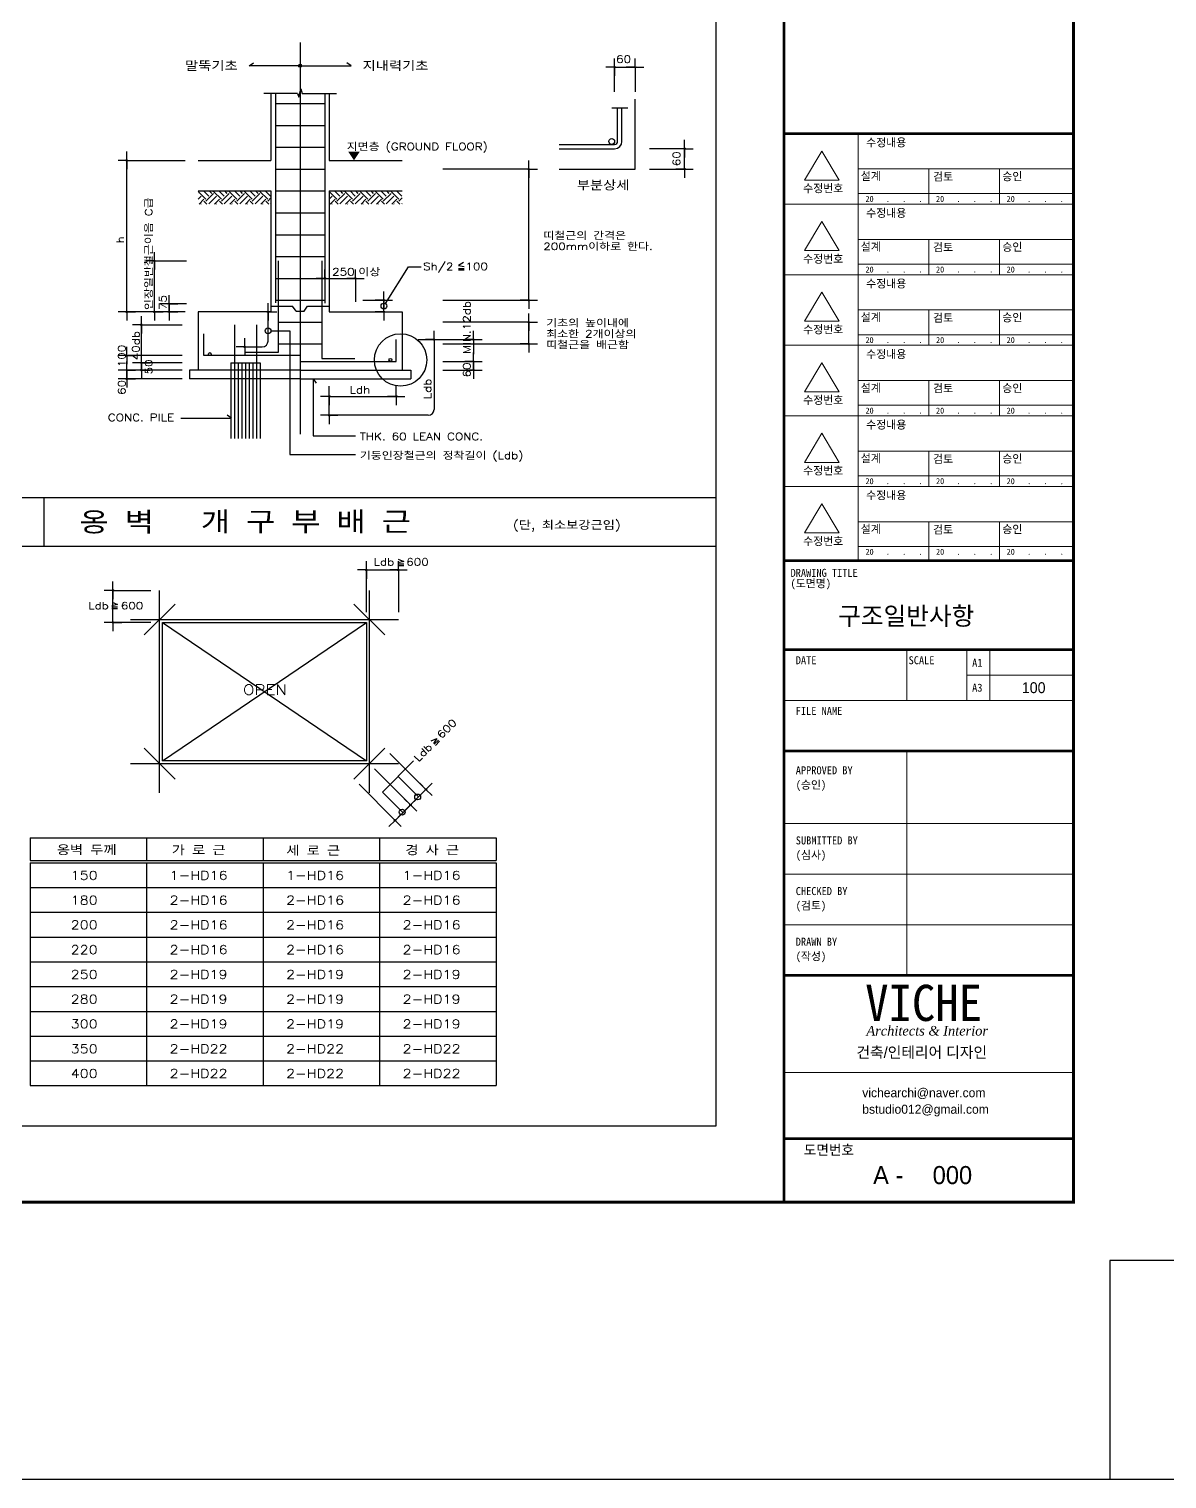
# Model space of a CAD drawing. Header units: millimetres. Extents: x 2237537 to 2823092, y 532110 to 734861.
# Drawn here: x 2693474 to 2724938, y 532110 to 572188 of the extents above; entities that cross this region are included whole.
import ezdxf
from ezdxf.enums import TextEntityAlignment as Align
from ezdxf.lldxf.tags import DXFTag

# ---------------------------------------------------------------- set-up
doc = ezdxf.new("R2010")
doc.units = ezdxf.units.MM
doc.header["$LTSCALE"] = 300
doc.header["$MEASUREMENT"] = 0
doc.layers.get('0').update_dxf_attribs({"lineweight": 0})
for name, color, linetype in [('1', 1, 'DASHED'), ('2', 2, 'Continuous'), ('3', 3, 'Continuous'), ('4', 4, 'Continuous'), ('5', 3, 'Continuous'), ('6TEX', 6, 'Continuous'), ('A-SHT', 9, 'Continuous'), ('BOX-T1', 3, 'Continuous'), ('BOX-T2', 4, 'Continuous'), ('CEN', 1, 'CEN'), ('COL', 2, 'Continuous'), ('COR', 4, 'Continuous'), ('FORM', 4, 'Continuous'), ('hid', 7, 'DASHED2'), ('P', 7, 'Continuous'), ('TEX', 3, 'Continuous'), ('WAL', 3, 'Continuous'), ('도면층4', 3, 'Continuous')]:
    doc.layers.add(name, color=color, linetype=linetype)
doc.layers.add('text', color=7, linetype='Continuous', lineweight=30)
doc.styles.add('box3', font='Expo M.ttf')
doc.styles.add('box4', font='GulimChe.ttf')
doc.styles.add('doul2', font='TIMESI.TTF')
doc.styles.add('HS', font='romans__.ttf', dxfattribs={"width": 1.1, "bigfont": 'ghs'})
doc.styles.add('STYLE1', font='DotumChe.ttf')
doc.styles.add('주열', font='Dotum.ttf')
doc.styles.add('타이틀', font='H2HDRM.TTF')
tags = doc.linetypes.add('CEN', pattern=[62, 60, -1, 0, -1]).pattern_tags.tags
tags[10:11] = [DXFTag(74, 4), DXFTag(75, 0), DXFTag(340, '0'), DXFTag(46, 1.0), DXFTag(50, 0.0), DXFTag(44, 0.0), DXFTag(45, 0.0)]
tags[8:9] = [DXFTag(74, 4), DXFTag(75, 0), DXFTag(340, '0'), DXFTag(46, 1.0), DXFTag(50, 0.0), DXFTag(44, 0.0), DXFTag(45, 0.0)]
tags[6:7] = [DXFTag(74, 4), DXFTag(75, 0), DXFTag(340, '0'), DXFTag(46, 1.0), DXFTag(50, 0.0), DXFTag(44, 0.0), DXFTag(45, 0.0)]
tags[4:5] = [DXFTag(74, 4), DXFTag(75, 0), DXFTag(340, '0'), DXFTag(46, 1.0), DXFTag(50, 0.0), DXFTag(44, 0.0), DXFTag(45, 0.0)]
tags = doc.linetypes.add('DASHED', pattern=[3, 2, -1]).pattern_tags.tags
tags[6:7] = [DXFTag(74, 4), DXFTag(75, 0), DXFTag(340, '0'), DXFTag(46, 1.0), DXFTag(50, 0.0), DXFTag(44, 0.0), DXFTag(45, 0.0)]
tags[4:5] = [DXFTag(74, 4), DXFTag(75, 0), DXFTag(340, '0'), DXFTag(46, 1.0), DXFTag(50, 0.0), DXFTag(44, 0.0), DXFTag(45, 0.0)]
tags = doc.linetypes.add('DASHED2', pattern=[0.375, 0.25, -0.125]).pattern_tags.tags
tags[6:7] = [DXFTag(74, 4), DXFTag(75, 0), DXFTag(340, '0'), DXFTag(46, 1.0), DXFTag(50, 0.0), DXFTag(44, 0.0), DXFTag(45, 0.0)]
tags[4:5] = [DXFTag(74, 4), DXFTag(75, 0), DXFTag(340, '0'), DXFTag(46, 1.0), DXFTag(50, 0.0), DXFTag(44, 0.0), DXFTag(45, 0.0)]
tags = doc.linetypes.add('HIDDEN', pattern=[2, 1, -1]).pattern_tags.tags
tags[6:7] = [DXFTag(74, 4), DXFTag(75, 0), DXFTag(340, '0'), DXFTag(46, 1.0), DXFTag(50, 0.0), DXFTag(44, 0.0), DXFTag(45, 0.0)]
tags[4:5] = [DXFTag(74, 4), DXFTag(75, 0), DXFTag(340, '0'), DXFTag(46, 1.0), DXFTag(50, 0.0), DXFTag(44, 0.0), DXFTag(45, 0.0)]

# ---------------------------------------------------------------- blocks, each defined once
blk = doc.blocks.new('P')
at = {"layer": '2'}
for q in [(-600, 0), (0, 600), (600, 0), (0, -600)]:
    blk.add_line((0, 0), q, dxfattribs=at)
at = {"layer": '4'}
for radius in [50, 25]:
    blk.add_circle((0, 0), radius, dxfattribs=at)
blk = doc.blocks.new('*X94')
at = {"color": 0}
for p, q in [((111500, 46535), (111502, 46536)), ((111500, 46137), (111701, 46338)), ((112032, 46139), (111502, 46669)), ((111561, 45800), (111900, 46139)), ((111708, 45800), (111701, 45807)), ((112231, 46338), (111869, 46700)), ((112106, 45800), (111900, 46006)), ((112032, 46006), (112563, 46536)), ((112231, 45807), (112761, 46338)), ((112430, 46536), (112266, 46700)), ((112430, 46669), (112461, 46700)), ((113093, 46139), (112563, 46669)), ((112622, 45800), (112960, 46139)), ((112769, 45800), (112761, 45807)), ((113292, 46338), (112929, 46700)), ((113166, 45800), (112960, 46006)), ((113093, 46006), (113623, 46536)), ((113292, 45807), (113822, 46338)), ((113491, 46536), (113327, 46700)), ((113491, 46669), (113522, 46700)), ((114154, 46139), (113623, 46669)), ((113682, 45800), (114021, 46139)), ((113829, 45800), (113822, 45807)), ((114352, 46338), (113990, 46700)), ((114227, 45800), (114021, 46006)), ((114154, 46006), (114684, 46536)), ((114352, 45807), (114883, 46338)), ((114551, 46536), (114388, 46700)), ((114551, 46669), (114582, 46700)), ((115214, 46139), (114684, 46669)), ((114743, 45800), (115082, 46139)), ((114890, 45800), (114883, 45807)), ((115413, 46338), (115051, 46700)), ((115288, 45800), (115082, 46006)), ((115214, 46006), (115745, 46536)), ((115413, 45807), (115943, 46338)), ((115612, 46536), (115448, 46700)), ((115612, 46669), (115643, 46700)), ((116275, 46139), (115745, 46669)), ((115804, 45800), (116142, 46139)), ((115951, 45800), (115943, 45807)), ((116474, 46338), (116111, 46700)), ((116348, 45800), (116142, 46006)), ((116275, 46006), (116500, 46231)), ((116474, 45807), (116500, 45834))]:
    blk.add_line(p, q, dxfattribs=at)
blk = doc.blocks.new('FORM')
for p, q in [((156736, 34982), (156736, 34282)), ((157563, 34982), (157563, 34282)), ((157883, 34982), (157883, 34282)), ((157563, 34632), (159038, 34632)), ((155038, 34282), (159038, 34282)), ((156736, 33582), (156736, 30482)), ((155038, 32582), (159038, 32582)), ((155038, 31882), (159038, 31882)), ((155038, 31182), (159038, 31182))]:
    blk.add_line(p, q)
for points in [[(156063, 42115), (156063, 41140)], [(155561, 41874), (155320, 41473), (155801, 41473), (155561, 41874)], [(156063, 41627), (159038, 41627)], [(157039, 41627), (157039, 41140)], [(158014, 41627), (158014, 41140)], [(156063, 41286), (159038, 41286)], [(155038, 41140), (159038, 41140)], [(155038, 41140), (159038, 41140)], [(156063, 41140), (156063, 40164)], [(155561, 40899), (155320, 40497), (155801, 40497), (155561, 40899)], [(156063, 40652), (159038, 40652)], [(157039, 40652), (157039, 40164)], [(158014, 40652), (158014, 40164)], [(156063, 40311), (159038, 40311)], [(155038, 40164), (159038, 40164)], [(155038, 40164), (159038, 40164)], [(156063, 40164), (156063, 39189)], [(155561, 39924), (155320, 39522), (155801, 39522), (155561, 39924)], [(156063, 39677), (159038, 39677)], [(157039, 39677), (157039, 39189)], [(158014, 39677), (158014, 39189)], [(156063, 39335), (159038, 39335)], [(155038, 39189), (159038, 39189)], [(155038, 39189), (159038, 39189)], [(156063, 39189), (156063, 38214)], [(155561, 38948), (155320, 38547), (155801, 38547), (155561, 38948)], [(156063, 38702), (159038, 38702)], [(157039, 38702), (157039, 38214)], [(158014, 38702), (158014, 38214)], [(156063, 38360), (159038, 38360)], [(155038, 38214), (159038, 38214)], [(155038, 38214), (159038, 38214)], [(156063, 38214), (156063, 37239)], [(155561, 37973), (155320, 37571), (155801, 37571), (155561, 37973)], [(156063, 37726), (159038, 37726)], [(157039, 37726), (157039, 37239)], [(158014, 37726), (158014, 37239)], [(156063, 37385), (159038, 37385)], [(155038, 37239), (159038, 37239)], [(155038, 37239), (159038, 37239)], [(156063, 37239), (156063, 36213)], [(155561, 36998), (155320, 36596), (155801, 36596), (155561, 36998)], [(156063, 36751), (159038, 36751)], [(157039, 36751), (157039, 36213)], [(158014, 36751), (158014, 36213)], [(156063, 36410), (159038, 36410)], [(155038, 29140), (159038, 29140)]]:
    blk.add_lwpolyline(points)
at = {"layer": 'A-SHT'}
blk.add_lwpolyline([(157038, 42115), (159038, 42115)], dxfattribs=at)
at = {"layer": 'FORM', "flags": 128}
blk.add_lwpolyline([(162564, 26543), (159542, 26543), (159542, 23521), (162564, 23521), (162564, 58478), (159542, 58478), (159542, 55456), (162564, 55456), (162564, 58478), (115719, 58478), (115719, 55456), (118742, 55456), (118742, 58478), (115719, 58478), (115719, 23521), (118742, 23521), (118742, 26543), (115719, 26543), (115719, 23521), (162564, 23521)], dxfattribs=at)
at = {"layer": 'FORM', "const_width": 37.8}
blk.add_lwpolyline([(120245, 27347), (120245, 54452), (159038, 54452), (159038, 27347)], close=True, dxfattribs=at)
at = {"layer": 'FORM'}
for points, const_width in [([(155038, 42115), (159038, 42115)], 37.5), ([(155038, 36213), (159038, 36213)], 37.5), ([(155038, 34982), (159038, 34982)], 37.5), ([(155038, 33582), (159038, 33582)], 37.1), ([(155038, 30482), (159038, 30482)], 37.1), ([(155038, 28225), (159038, 28225)], 37.5)]:
    blk.add_lwpolyline(points, dxfattribs=dict(at, const_width=const_width))
at = {"layer": 'BOX-T2', "style": 'box4'}
for s, height, p in [('수정내용', 110.6, (156172, 41937)), ('설계', 110.6, (156098, 41472)), ('검토', 110.6, (157097, 41464)), ('승인', 110.6, (158054, 41468)), ('수정번호', 110.6, (155301, 41303)), ('20   .   .   .', 82.9, (156163, 41171)), ('수정내용', 110.6, (156172, 40962)), ('20   .   .   .', 82.9, (157138, 41171)), ('20   .   .   .', 82.9, (158114, 41171)), ('설계', 110.6, (156098, 40496)), ('검토', 110.6, (157097, 40488)), ('승인', 110.6, (158054, 40493)), ('수정번호', 110.6, (155301, 40328)), ('20   .   .   .', 82.9, (156163, 40195)), ('수정내용', 110.6, (156172, 39986)), ('20   .   .   .', 82.9, (157138, 40195)), ('20   .   .   .', 82.9, (158114, 40195)), ('수정번호', 110.6, (155301, 39353)), ('설계', 110.6, (156098, 39521)), ('검토', 110.6, (157097, 39513)), ('승인', 110.6, (158054, 39518)), ('20   .   .   .', 82.9, (156163, 39220)), ('20   .   .   .', 82.9, (157138, 39220)), ('20   .   .   .', 82.9, (158114, 39220)), ('수정내용', 110.6, (156172, 39011)), ('수정번호', 110.6, (155301, 38377)), ('설계', 110.6, (156098, 38546)), ('검토', 110.6, (157097, 38538)), ('승인', 110.6, (158054, 38542)), ('20   .   .   .', 82.9, (156163, 38245)), ('20   .   .   .', 82.9, (157138, 38245)), ('20   .   .   .', 82.9, (158114, 38245)), ('수정내용', 110.6, (156172, 38036)), ('설계', 110.6, (156098, 37571)), ('검토', 110.6, (157097, 37563)), ('승인', 110.6, (158054, 37567)), ('수정번호', 110.6, (155301, 37402)), ('20   .   .   .', 82.9, (156163, 37270)), ('20   .   .   .', 82.9, (157138, 37270)), ('20   .   .   .', 82.9, (158114, 37270)), ('수정내용', 110.6, (156172, 37061)), ('설계', 110.6, (156098, 36595)), ('검토', 110.6, (157097, 36587)), ('승인', 110.6, (158054, 36592)), ('수정번호', 110.6, (155301, 36427)), ('20   .   .   .', 82.9, (156163, 36294)), ('20   .   .   .', 82.9, (157138, 36294)), ('20   .   .   .', 82.9, (158114, 36294)), ('DRAWING TITLE', 110.59, (155127, 35989)), ('(도면명)', 110.6, (155127, 35843)), ('DATE', 110.6, (155199, 34781)), ('SCALE', 110.6, (156759, 34781)), ('A1', 110.6, (157637, 34746)), ('A3', 110.6, (157637, 34402)), ('FILE NAME', 110.6, (155199, 34081)), ('APPROVED BY', 110.59, (155199, 33260)), ('(승인)', 110.6, (155199, 33060)), ('SUBMITTED BY', 110.59, (155199, 32291)), ('(심사)', 110.6, (155199, 32091)), ('CHECKED BY', 110.6, (155199, 31591)), ('(검토)', 110.6, (155199, 31391)), ('DRAWN BY', 110.6, (155199, 30891)), ('(작성)', 110.6, (155199, 30691)), ('도면번호', 138.3, (155310, 28000))]:
    blk.add_text(s, height=height, dxfattribs=at).set_placement(p)

msp = doc.modelspace()

# ---------------------------------------------------------------- linework, layer by layer
at = {"layer": '1', "color": 7}
for p, q in [((2692434.3, 559236.1, -1000), (2712465.4, 559236.1, -1000)), ((2693883.4, 559236.1, -1000), (2693883.4, 557893.9, -1000)), ((2692434.3, 557893.9, -1000), (2712465.4, 557893.9, -1000))]:
    msp.add_line(p, q, dxfattribs=at)
at = {"layer": '2'}
for p, q in [((2699560.2, 571174, -1000), (2699681, 571254.5, -1000)), ((2700969.5, 571174, -1000), (2699560.2, 571174, -1000)), ((2700969.5, 571174, -1000), (2702378.7, 571174, -1000)), ((2702378.7, 571174, -1000), (2702257.9, 571254.5, -1000)), ((2709666.5, 571133.7, -1000), (2710230.2, 571133.7, -1000)), ((2709666.5, 570449.2, -1000), (2709666.5, 571133.7, -1000)), ((2710230.2, 571133.7, -1000), (2710230.2, 570449.2, -1000)), ((2700895.5, 570409, -1000), (2699962.9, 570409, -1000)), ((2700164.2, 570409, -1000), (2700164.2, 568556.8, -1000)), ((2700895.5, 570409, -1000), (2700934.8, 570301.6, -1000)), ((2700934.8, 570301.6, -1000), (2700987.7, 570536.8, -1000)), ((2700987.7, 570536.8, -1000), (2701028.2, 570409, -1000)), ((2701028.2, 570409, -1000), (2701976.1, 570409, -1000)), ((2701774.8, 570409, -1000), (2701774.8, 568556.8, -1000)), ((2709586, 570006.3, -1000), (2710028.9, 570006.3, -1000)), ((2710230.2, 568315.2, -1000), (2710230.2, 570247.9, -1000)), ((2711599.2, 568878.9, -1000), (2710632.9, 568878.9, -1000)), ((2711599.2, 568315.2, -1000), (2711599.2, 568878.9, -1000)), ((2696178.1, 568556.8, -1000), (2697788.6, 568556.8, -1000)), ((2696178.1, 564369.4, -1000), (2696178.1, 568556.8, -1000)), ((2698151, 568556.8, -1000), (2700164.2, 568556.8, -1000)), ((2701774.8, 568556.8, -1000), (2703788, 568556.8, -1000)), ((2707290.9, 568315.2, -1000), (2704915.4, 568315.2, -1000)), ((2707290.9, 564691.5, -1000), (2707290.9, 568315.2, -1000)), ((2708136.5, 568315.2, -1000), (2710230.2, 568315.2, -1000)), ((2710632.9, 568315.2, -1000), (2711599.2, 568315.2, -1000)), ((2698151, 567711.3, -1000), (2700164.2, 567711.3, -1000)), ((2700164.2, 567711.3, -1000), (2700164.2, 564369.4, -1000)), ((2701774.8, 567711.3, -1000), (2703788, 567711.3, -1000)), ((2701774.8, 567711.3, -1000), (2701774.8, 564369.4, -1000)), ((2696943.1, 565778.6, -1000), (2697828.9, 565778.6, -1000)), ((2696943.1, 564369.4, -1000), (2696943.1, 565778.6, -1000)), ((2703329.2, 564598.7, -1000), (2703963.8, 565614.7, -1000)), ((2703963.8, 565614.7, -1000), (2704319.4, 565614.7, -1000)), ((2701654, 565295.4, -1000), (2702499.5, 565295.4, -1000)), ((2702499.5, 565295.4, -1000), (2702499.5, 564651.2, -1000)), ((2697788.6, 564369.4, -1000), (2696178.1, 564369.4, -1000)), ((2697345.7, 564369.4, -1000), (2697345.7, 564590.4, -1000)), ((2697828.9, 564590.4, -1000), (2697345.7, 564590.4, -1000)), ((2698151, 564369.4, -1000), (2698151, 562758.8, -1000)), ((2700164.2, 564369.4, -1000), (2698151, 564369.4, -1000)), ((2700083.7, 563564.1, -1000), (2700083.7, 564369.4, -1000)), ((2701774.8, 564369.4, -1000), (2703788, 564369.4, -1000)), ((2702700, 564691.5, -1000), (2703286.6, 564691.5, -1000)), ((2703286.6, 564369.4, -1000), (2703286.6, 564691.5, -1000)), ((2703788, 564369.4, -1000), (2703788, 562758.8, -1000)), ((2704915.4, 564691.5, -1000), (2707290.9, 564691.5, -1000)), ((2696580.7, 564011.5, -1000), (2697708.1, 564011.5, -1000)), ((2696580.7, 562960.1, -1000), (2696580.7, 564011.5, -1000)), ((2707290.9, 564087.5, -1000), (2704915.4, 564087.5, -1000)), ((2707290.9, 563483.6, -1000), (2707290.9, 564087.5, -1000)), ((2700164.2, 563845.9, -1000), (2700687.6, 563845.9, -1000)), ((2700687.6, 563845.9, -1000), (2700687.6, 560423.5, -1000)), ((2704230.9, 563604.3, -1000), (2705760.9, 563604.3, -1000)), ((2704673.8, 563604.3, -1000), (2704673.8, 561671.7, -1000)), ((2705760.9, 563604.3, -1000), (2705760.9, 563201.7, -1000)), ((2697708.1, 563161.4, -1000), (2696218.3, 563161.4, -1000)), ((2699479.7, 563403, -1000), (2699922.6, 563403, -1000)), ((2704915.4, 563483.6, -1000), (2707290.9, 563483.6, -1000)), ((2697708.1, 562758.8, -1000), (2696218.3, 562758.8, -1000)), ((2697708.1, 562960.1, -1000), (2696530.8, 562960.1, -1000)), ((2697909.4, 562758.8, -1000), (2697909.4, 562517.2, -1000)), ((2700969.5, 562758.8, -1000), (2697909.4, 562758.8, -1000)), ((2699056.9, 562959.6, -1000), (2699862.2, 562959.6, -1000)), ((2699056.9, 562959.6, -1000), (2699056.9, 560866.4, -1000)), ((2699157.6, 562959.6, -1000), (2699157.6, 560866.4, -1000)), ((2699258.3, 562959.6, -1000), (2699258.3, 560866.4, -1000)), ((2699358.9, 562959.6, -1000), (2699358.9, 560866.4, -1000)), ((2699459.6, 562959.6, -1000), (2699459.6, 560866.4, -1000)), ((2699560.2, 562959.6, -1000), (2699560.2, 560866.4, -1000)), ((2699660.9, 562959.6, -1000), (2699660.9, 560866.4, -1000)), ((2699761.6, 562959.6, -1000), (2699761.6, 560866.4, -1000)), ((2699862.2, 562959.6, -1000), (2699862.2, 560866.4, -1000)), ((2700969.5, 562758.8, -1000), (2704029.6, 562758.8, -1000)), ((2704029.6, 562758.8, -1000), (2704029.6, 562517.2, -1000)), ((2704915.4, 563000.4, -1000), (2705720.6, 563000.4, -1000)), ((2704915.4, 562758.8, -1000), (2705720.6, 562758.8, -1000)), ((2697708.1, 562517.2, -1000), (2696178.1, 562517.2, -1000)), ((2700969.5, 562517.2, -1000), (2697909.4, 562517.2, -1000)), ((2700969.5, 562517.2, -1000), (2704029.6, 562517.2, -1000)), ((2701331.9, 562517.2, -1000), (2701412.4, 562396.4, -1000)), ((2701331.9, 562517.2, -1000), (2701331.9, 560946.9, -1000)), ((2701774.8, 561510.6, -1000), (2701774.8, 562315.9, -1000)), ((2703626.9, 562034, -1000), (2703626.9, 562315.9, -1000)), ((2701774.8, 562034, -1000), (2703626.9, 562034, -1000)), ((2699077.1, 561430.1, -1000), (2698956.3, 561510.6, -1000)), ((2704512.7, 561510.6, -1000), (2701774.8, 561510.6, -1000)), ((2697667.8, 561430.1, -1000), (2699077.1, 561430.1, -1000)), ((2701331.9, 560946.9, -1000), (2702499.5, 560946.9, -1000)), ((2700687.6, 560423.5, -1000), (2702499.5, 560423.5, -1000)), ((2702802, 556068.5, -1000), (2702802, 557236.1, -1000)), ((2702802, 557236.1, -1000), (2703687.8, 557236.1, -1000)), ((2703687.8, 557236.1, -1000), (2703687.8, 556068.5, -1000)), ((2695796, 555786.6, -1000), (2695796, 556672.4, -1000)), ((2695796, 556672.4, -1000), (2696842.9, 556672.4, -1000)), ((2696842.9, 555786.6, -1000), (2695796, 555786.6, -1000)), ((2697165, 551961.5, -1000), (2697165, 555786.6, -1000)), ((2697165, 555786.6, -1000), (2702802, 555786.6, -1000)), ((2702802, 555786.6, -1000), (2702802, 551961.5, -1000)), ((2702802, 551961.5, -1000), (2697165, 551961.5, -1000)), ((2704106.1, 551956.9, -1000), (2703244.2, 551094.9, -1000)), ((2703451.9, 552165.7, -1000), (2704448.4, 551169.2, -1000)), ((2703024.9, 551738.7, -1000), (2704021.4, 550742.2, -1000)), ((2703676.6, 551527.3, -1000), (2704240.5, 550963.4, -1000)), ((2702597.8, 551311.6, -1000), (2703594.3, 550315.1, -1000)), ((2703244.2, 551094.9, -1000), (2703808.8, 550530.3, -1000)), ((2704448.4, 551169.2, -1000), (2703594.3, 550315.1, -1000))]:
    msp.add_line(p, q, dxfattribs=at)
at = {"layer": '2', "linetype": 'HIDDEN'}
for p, q in [((2699157.6, 564011.5, -1000), (2699157.6, 562959.6, -1000)), ((2699761.6, 564011.5, -1000), (2699761.6, 562959.6, -1000))]:
    msp.add_line(p, q, dxfattribs=at)
at = {"layer": '2', "elevation": -1000}
msp.add_lwpolyline([(2702459.3, 568556.8, 0, 322.1, 0), (2702459.3, 568798.4, 322.1, 322.1, 0)], format="xyseb", dxfattribs=at)
at = {"layer": '2'}
for centre, radius in [((2700969.5, 571174, -1000), 40.3), ((2703286.6, 564530.4, -1000), 80.5), ((2700083.7, 563845.9, -1000), 80.5), ((2704219.8, 550961.6, -1000), 80.5), ((2703790.1, 550542.3, -1000), 80.5)]:
    msp.add_circle(centre, radius, dxfattribs=at)
at = {"layer": '2', "linetype": 'HIDDEN'}
msp.add_circle((2703747.7, 563040.6, -1000), 724.8, dxfattribs=at)
at = {"layer": '2'}
for centre in [(2699922.6, 563564.1, -1000), (2704512.7, 561671.7, -1000)]:
    msp.add_arc(centre, 161.1, 270, 0, dxfattribs=at)
at = {"layer": '3', "color": 1}
for p, q in [((2697165, 551961.5, -1000), (2702802, 555786.6, -1000)), ((2697165, 555786.6, -1000), (2702802, 551961.5, -1000))]:
    msp.add_line(p, q, dxfattribs=at)
at = {"layer": '4'}
for p, q in [((2700285, 570409, -1000), (2700285, 564617.7, -1000)), ((2701654, 570409, -1000), (2701654, 564612.1, -1000)), ((2700285, 570127.1, -1000), (2701654, 570127.1, -1000)), ((2709747.1, 569080.3, -1000), (2709747.1, 570006.3, -1000)), ((2709867.8, 569080.3, -1000), (2709867.8, 570006.3, -1000)), ((2700285, 569523.2, -1000), (2701654, 569523.2, -1000)), ((2700285, 568919.2, -1000), (2701654, 568919.2, -1000)), ((2708136.5, 568999.7, -1000), (2709666.5, 568999.7, -1000)), ((2708136.5, 568878.9, -1000), (2709666.5, 568878.9, -1000)), ((2700285, 568315.2, -1000), (2701654, 568315.2, -1000)), ((2700285, 567711.3, -1000), (2701654, 567711.3, -1000)), ((2700285, 567107.3, -1000), (2701654, 567107.3, -1000)), ((2700285, 566503.4, -1000), (2701654, 566503.4, -1000)), ((2700285, 565899.4, -1000), (2701654, 565899.4, -1000)), ((2700365.5, 565778.6, -1000), (2700365.5, 563242, -1000)), ((2701573.4, 565778.6, -1000), (2701573.4, 563080.9, -1000)), ((2700285, 565295.4, -1000), (2701654, 565295.4, -1000)), ((2700285, 564691.5, -1000), (2701654, 564691.5, -1000)), ((2700857.1, 564388.1, -1000), (2700761.6, 564530.4, -1000)), ((2700857.1, 564388.1, -1000), (2701081.9, 564388.1, -1000)), ((2701081.9, 564388.1, -1000), (2701177.4, 564530.4, -1000)), ((2700365.5, 564087.5, -1000), (2701573.4, 564087.5, -1000)), ((2698312.1, 563161.4, -1000), (2698312.1, 563765.4, -1000)), ((2703626.9, 563000.4, -1000), (2703626.9, 563604.3, -1000)), ((2700969.5, 563161.4, -1000), (2698312.1, 563161.4, -1000)), ((2700365.5, 563242, -1000), (2699459.6, 563242, -1000)), ((2700365.5, 563483.6, -1000), (2701573.4, 563483.6, -1000)), ((2700969.5, 563000.4, -1000), (2703626.9, 563000.4, -1000)), ((2701573.4, 563080.9, -1000), (2702479.4, 563080.9, -1000)), ((2696657.4, 555440.1, -1000), (2697511.6, 556294.2, -1000)), ((2697084.5, 551075.7, -1000), (2697084.5, 556672.4, -1000)), ((2703309.6, 555440.1, -1000), (2702455.5, 556294.2, -1000)), ((2702882.5, 556672.4, -1000), (2702882.5, 551075.7, -1000)), ((2696279.2, 555867.2, -1000), (2703687.8, 555867.2, -1000)), ((2696657.4, 552308.1, -1000), (2697511.6, 551454, -1000)), ((2703309.6, 552308.1, -1000), (2702455.5, 551454, -1000)), ((2703687.8, 551881, -1000), (2696279.2, 551881, -1000))]:
    msp.add_line(p, q, dxfattribs=at)
for radius in [80.5, 201.3]:
    msp.add_arc((2709666.5, 569080.3, -1000), radius, 270, 0, dxfattribs=at)
at = {"layer": '6TEX', "color": 7}
for p, q in [((2712465.4, 589685.9, -1000), (2712465.4, 550434.9, -1000)), ((2712465.4, 550434.9, -1000), (2712465.4, 541857.8, -1000)), ((2712465.4, 541857.8, -1000), (2646873.3, 541857.8, -1000))]:
    msp.add_line(p, q, dxfattribs=at)
at = {"layer": 'CEN'}
msp.add_line((2700969.5, 571818.2, -1000), (2700969.5, 560987.2, -1000), dxfattribs=at)
at = {"layer": 'COR'}
for p, q in [((2693505.1, 549827.5, -1000), (2693505.1, 549207.5, -1000)), ((2693505.1, 549827.5, -1000), (2706389.6, 549827.5, -1000)), ((2696726.2, 549827.5, -1000), (2696726.2, 549207.5, -1000)), ((2699947.3, 549827.5, -1000), (2699947.3, 549207.5, -1000)), ((2703168.5, 549827.5, -1000), (2703168.5, 549207.5, -1000)), ((2706389.6, 549827.5, -1000), (2706389.6, 549207.5, -1000)), ((2693505.1, 549207.5, -1000), (2706389.6, 549207.5, -1000)), ((2693505.1, 549143.1, -1000), (2693505.1, 542982.7, -1000)), ((2693505.1, 549143.1, -1000), (2706389.6, 549143.1, -1000)), ((2696726.2, 549143.1, -1000), (2696726.2, 542982.7, -1000)), ((2699947.3, 549143.1, -1000), (2699947.3, 542982.7, -1000)), ((2703168.5, 549143.1, -1000), (2703168.5, 542982.7, -1000)), ((2706389.6, 549143.1, -1000), (2706389.6, 542982.7, -1000)), ((2693505.1, 548458.6, -1000), (2706389.6, 548458.6, -1000)), ((2693505.1, 547774.1, -1000), (2706389.6, 547774.1, -1000)), ((2693505.1, 547089.6, -1000), (2706389.6, 547089.6, -1000)), ((2693505.1, 546405.1, -1000), (2706389.6, 546405.1, -1000)), ((2693505.1, 545720.6, -1000), (2706389.6, 545720.6, -1000)), ((2693505.1, 545036.1, -1000), (2706389.6, 545036.1, -1000)), ((2693505.1, 544351.6, -1000), (2706389.6, 544351.6, -1000)), ((2693505.1, 543667.1, -1000), (2706389.6, 543667.1, -1000)), ((2693505.1, 542982.7, -1000), (2706389.6, 542982.7, -1000))]:
    msp.add_line(p, q, dxfattribs=at)
at = {"layer": 'FORM', "const_width": 75}
msp.add_lwpolyline([(2714351.5, 539761.7), (2714351.5, 593972.1)], dxfattribs=at)
at = {"layer": 'hid'}
for p, q in [((2700164.2, 564530.4, -1000), (2700761.6, 564530.4, -1000)), ((2701177.4, 564530.4, -1000), (2701774.8, 564530.4, -1000))]:
    msp.add_line(p, q, dxfattribs=at)
at = {"layer": 'text'}
for p, q in [((2705489.4, 565734.5, -1000), (2705352.8, 565652.5, -1000)), ((2705352.8, 565652.5, -1000), (2705503.1, 565625.2, -1000)), ((2705352.8, 565570.5, -1000), (2705509.9, 565570.5, -1000)), ((2705352.8, 565529.6, -1000), (2705509.9, 565529.6, -1000)), ((2703684.9, 557535.2, -1000), (2703837.5, 557467.8, -1000)), ((2703675.9, 557404.9, -1000), (2703837.5, 557404.9, -1000)), ((2703675.9, 557360, -1000), (2703837.5, 557360, -1000)), ((2703837.5, 557467.8, -1000), (2703680.4, 557436.4, -1000)), ((2695772.6, 556345.9, -1000), (2695925.2, 556278.5, -1000)), ((2695763.6, 556215.6, -1000), (2695925.2, 556215.6, -1000)), ((2695763.6, 556170.7, -1000), (2695925.2, 556170.7, -1000)), ((2695925.2, 556278.5, -1000), (2695768.1, 556247.1, -1000)), ((2704593.5, 552515.1, -1000), (2704749.1, 552575.4, -1000)), ((2704749.1, 552575.4, -1000), (2704660.2, 552442.1, -1000)), ((2704679.3, 552416.7, -1000), (2704793.6, 552531, -1000)), ((2704711, 552384.9, -1000), (2704825.3, 552499.2, -1000))]:
    msp.add_line(p, q, dxfattribs=at)
at = {"layer": 'WAL'}
for centre, radius in [((2709586, 569080.3, -1000), 80.5), ((2698473.1, 563201.7, -1000), 40.3), ((2703465.9, 563040.6, -1000), 40.3)]:
    msp.add_circle(centre, radius, dxfattribs=at)

# ---------------------------------------------------------------- block references
at = {"xscale": 2, "yscale": 2, "zscale": 2}
msp.add_blockref('FORM', (2404275.7, 485067.7), dxfattribs=at)
at = {"layer": '2', "xscale": 0.4026408749632537, "yscale": 0.4026408749632537, "zscale": 0.4026408749999746}
for name, p in [('P', (2709666.5, 571133.7, -1000)), ('P', (2710230.2, 571133.7, -1000)), ('P', (2711599.2, 568878.9, -1000)), ('P', (2711599.2, 568315.2, -1000)), ('*X94', (2653256.5, 548908, -1000)), ('*X94', (2656880.3, 548908, -1000)), ('P', (2697345.7, 564590.4, -1000)), ('P', (2703286.6, 564691.5, -1000)), ('P', (2697345.7, 564369.4, -1000)), ('P', (2703286.6, 564369.4, -1000))]:
    msp.add_blockref(name, p, dxfattribs=at)
at = {"layer": '2', "xscale": 0.4026408748565051, "yscale": 0.4026408749632537, "zscale": 0.4026408749999746, "rotation": 45.00000001171386}
msp.add_blockref('P', (2704448.4, 551169.2, -1000), dxfattribs=at)
at = {"layer": '5', "xscale": 0.4026408749632537, "yscale": 0.4026408749632537, "zscale": 0.4026408749999746}
msp.add_blockref('P', (2696580.7, 562960.1, -1000), dxfattribs=at)
at = {"layer": 'P', "yscale": 0.4026408749632537, "zscale": 0.4026408749999746}
for p, xscale in [((2696178.1, 568556.8, -1000), 0.4026408749632537), ((2707290.9, 568315.2, -1000), 0.4026408749632537), ((2696943.1, 565778.6, -1000), 0.4026408749632537), ((2701654, 565295.4, -1000), 0.4026408749632537), ((2702499.5, 565295.4, -1000), 0.4026408749632537), ((2707290.9, 564691.5, -1000), 0.4026408749632537), ((2696178.1, 564369.4, -1000), 0.4026408749632537), ((2696943.1, 564369.4, -1000), 0.4026408749632537), ((2700083.7, 564369.4, -1000), 0.4026408749632537), ((2707290.9, 564087.5, -1000), 0.4026408749632537), ((2696580.7, 564011.5, -1000), -0.4026408749632537), ((2699439.4, 563403, -1000), 0.4026408749632537), ((2704673.8, 563604.3, -1000), 0.4026408749632537), ((2705760.9, 563604.3, -1000), 0.4026408749632537), ((2707290.9, 563483.6, -1000), 0.4026408749632537), ((2696178.1, 563161.4, -1000), 0.4026408749632537), ((2705760.9, 563000.4, -1000), 0.4026408749632537), ((2696178.1, 562758.8, -1000), -0.4026408749632537), ((2696178.1, 562517.2, -1000), 0.4026408749632537), ((2696580.7, 562758.8, -1000), -0.4026408749632537), ((2705760.9, 562758.8, -1000), 0.4026408749632537), ((2701774.8, 562034, -1000), 0.4026408749632537), ((2703626.9, 562034, -1000), 0.4026408749632537), ((2701774.8, 561510.6, -1000), 0.4026408749632537), ((2702802, 557236.1, -1000), 0.4026408749632537), ((2703687.8, 557236.1, -1000), 0.4026408749632537), ((2695796, 556672.4, -1000), 0.4026408749632537), ((2695796, 555786.6, -1000), 0.4026408749632537)]:
    msp.add_blockref('P', p, dxfattribs=dict(at, xscale=xscale))
at = {"layer": 'P', "xscale": 0.4026408748565051, "yscale": 0.4026408749632537, "zscale": 0.4026408749999746, "rotation": 45.00000001171386}
for p in [(2704021.4, 550742.2, -1000), (2703594.3, 550315.1, -1000)]:
    msp.add_blockref('P', p, dxfattribs=at)

# ---------------------------------------------------------------- texts
at = {"color": 6, "style": 'STYLE1'}
msp.add_text('VICHE', height=1000, dxfattribs=at).set_placement((2716592.8, 544769.8))
at = {"layer": '1', "color": 2, "style": 'HS', "width": 1.2}
for s, p in [('옹 벽', (2694867.6, 558296.6, -1000)), ('개 구 부 배 근', (2698223.8, 558307.2, -1000))]:
    msp.add_text(s, height=536.85, dxfattribs=at).set_placement(p)
at = {"layer": 'BOX-T1', "style": 'box3'}
msp.add_text('건축/인테리어 디자인', height=300, dxfattribs=at).set_placement((2716351.8, 543754.1))
for s, p in [('vichearchi@naver.com', (2716512.4, 542586.5)), ('bstudio012@gmail.com', (2716512.4, 542130.5))]:
    msp.add_text(s, height=250, dxfattribs=at).set_placement(p, align=Align.BOTTOM_LEFT)
at = {"layer": 'COL', "style": '타이틀'}
msp.add_text('구조일반사항', height=500, dxfattribs=at).set_placement((2715846, 555714.9))
at = {"layer": 'TEX', "style": '주열'}
for s, height, p in [('100', 300, (2720924.4, 553832.2)), ('A - ', 500, (2716812, 540260)), ('000', 500, (2718459, 540260))]:
    msp.add_text(s, height=height, dxfattribs=at).set_placement(p)
at = {"layer": 'text', "style": 'HS', "width": 1.2}
for s, height, p in [('말뚝기초', 241.58, (2697788.6, 571053.2, -1000)), (' 지내력기초', 241.58, (2702499.5, 571053.2, -1000)), ('60', 201.32, (2709706.8, 571254.5, -1000)), ('지면층 (GROUND FLOOR)', 201.32, (2702257.9, 568838.7, -1000)), ('부분상세', 241.58, (2708619.7, 567751.5, -1000)), ('띠철근의 간격은', 201.32, (2707693.6, 566382.6, -1000)), ('200mm이하로 한다.', 201.32, (2707693.6, 566080.6, -1000)), ('250', 201.32, (2701855.3, 565376, -1000)), ('이상', 201.32, (2702580, 565376, -1000)), ('Sh/2  100', 201.32, (2704369.5, 565526.2, -1000)), ('기초의 높이내에', 201.32, (2707774.1, 563966.7, -1000)), ('최소한 2개이상의', 201.32, (2707774.1, 563664.7, -1000)), ('띠철근을 배근함', 201.32, (2707774.1, 563362.8, -1000)), ('Ldh', 201.32, (2702338.5, 562114.6, -1000)), ('CONC. PILE', 201.32, (2695654.6, 561349.6, -1000)), ('THK. 60 LEAN CONC.', 201.32, (2702620.3, 560826.1, -1000)), ('기둥인장철근의 정착길이 (Ldb)', 201.32, (2702620.3, 560302.7, -1000)), ('(단, 최소보강근임)', 223.689, (2706854.8, 558370.3, -1000)), ('Ldb  600', 201.32, (2703003.3, 557356.9, -1000)), ('Ldb  600', 201.32, (2695111.5, 556149, -1000)), ('OPEN', 281.85, (2699390.7, 553785.1, -1000)), ('옹벽 두께', 241.58, (2694242.2, 549379.9, -1000)), ('가 로 근 ', 241.58, (2697419.8, 549375.3, -1000)), ('세 로 근', 241.58, (2700589.2, 549362.6, -1000)), ('경 사 근', 241.58, (2703879.2, 549374.1, -1000)), ('150', 241.58, (2694626.3, 548673.5, -1000)), ('180', 241.58, (2694626.3, 547989, -1000)), ('200', 241.58, (2694626.3, 547304.5, -1000)), ('220', 241.58, (2694626.3, 546620, -1000)), ('250', 241.58, (2694626.3, 545935.5, -1000)), ('280', 241.58, (2694626.3, 545251, -1000)), ('300', 241.58, (2694626.3, 544566.5, -1000)), ('350', 241.58, (2694626.3, 543882, -1000)), ('400', 241.58, (2694626.3, 543197.5, -1000))]:
    msp.add_text(s, height=height, dxfattribs=at).set_placement(p)
for s, height, rotation, p in [('60', 201.32, 90, (2711478.4, 568395.8, -1000)), ('인장일반철근이음 C급', 201.32, 90, (2696883.2, 564421, -1000)), ('h', 201.3, 90, (2696097.5, 566261.8, -1000)), ('75', 201.32, 90, (2697272.1, 564421, -1000)), ('MIN.12db', 201.32, 90, (2705680.4, 563201.7, -1000)), ('40db', 201.32, 90, (2696530, 563032.3, -1000)), ('100', 201.32, 90, (2696137.8, 562839.3, -1000)), ('50', 201.32, 90, (2696883.6, 562640.8, -1000)), ('60', 201.32, 90, (2705680.4, 562557.5, -1000)), ('60', 201.32, 90, (2696137.8, 562074.3, -1000)), ('Ldb', 201.32, 90, (2704593.3, 561953.5, -1000)), ('Ldb  600', 201.32, 45, (2704239.4, 551920.7, -1000))]:
    msp.add_text(s, height=height, rotation=rotation, dxfattribs=at).set_placement(p)
at = {"layer": 'text', "color": 3, "style": 'HS', "width": 1.2}
for s, p in [('1-HD16', (2697361.5, 548673.5, -1000)), ('1-HD16', (2700582.7, 548673.5, -1000)), ('1-HD16', (2703803.8, 548673.5, -1000)), ('2-HD16', (2697361.5, 547989, -1000)), ('2-HD16', (2700582.7, 547989, -1000)), ('2-HD16', (2703803.8, 547989, -1000)), ('2-HD16', (2697361.5, 547304.5, -1000)), ('2-HD16', (2700582.7, 547304.5, -1000)), ('2-HD16', (2703803.8, 547304.5, -1000)), ('2-HD16', (2697361.5, 546620, -1000)), ('2-HD16', (2700582.7, 546620, -1000)), ('2-HD16', (2703803.8, 546620, -1000)), ('2-HD19', (2697361.5, 545935.5, -1000)), ('2-HD19', (2700582.7, 545935.5, -1000)), ('2-HD19', (2703803.8, 545935.5, -1000)), ('2-HD19', (2697361.5, 545251, -1000)), ('2-HD19', (2700582.7, 545251, -1000)), ('2-HD19', (2703803.8, 545251, -1000)), ('2-HD19', (2697361.5, 544566.5, -1000)), ('2-HD19', (2700582.7, 544566.5, -1000)), ('2-HD19', (2703803.8, 544566.5, -1000)), ('2-HD22', (2697361.5, 543882, -1000)), ('2-HD22', (2700582.7, 543882, -1000)), ('2-HD22', (2703803.8, 543882, -1000)), ('2-HD22', (2697361.5, 543197.5, -1000)), ('2-HD22', (2700582.7, 543197.5, -1000)), ('2-HD22', (2703803.8, 543197.5, -1000))]:
    msp.add_text(s, height=241.58, dxfattribs=at).set_placement(p)
at = {"layer": '도면층4', "color": 3, "style": 'doul2'}
msp.add_text('Architects & Interior', height=263.736, dxfattribs=at).set_placement((2716625.9, 544499.9), align=Align.MIDDLE_LEFT)

doc.saveas('drawing.dxf')
